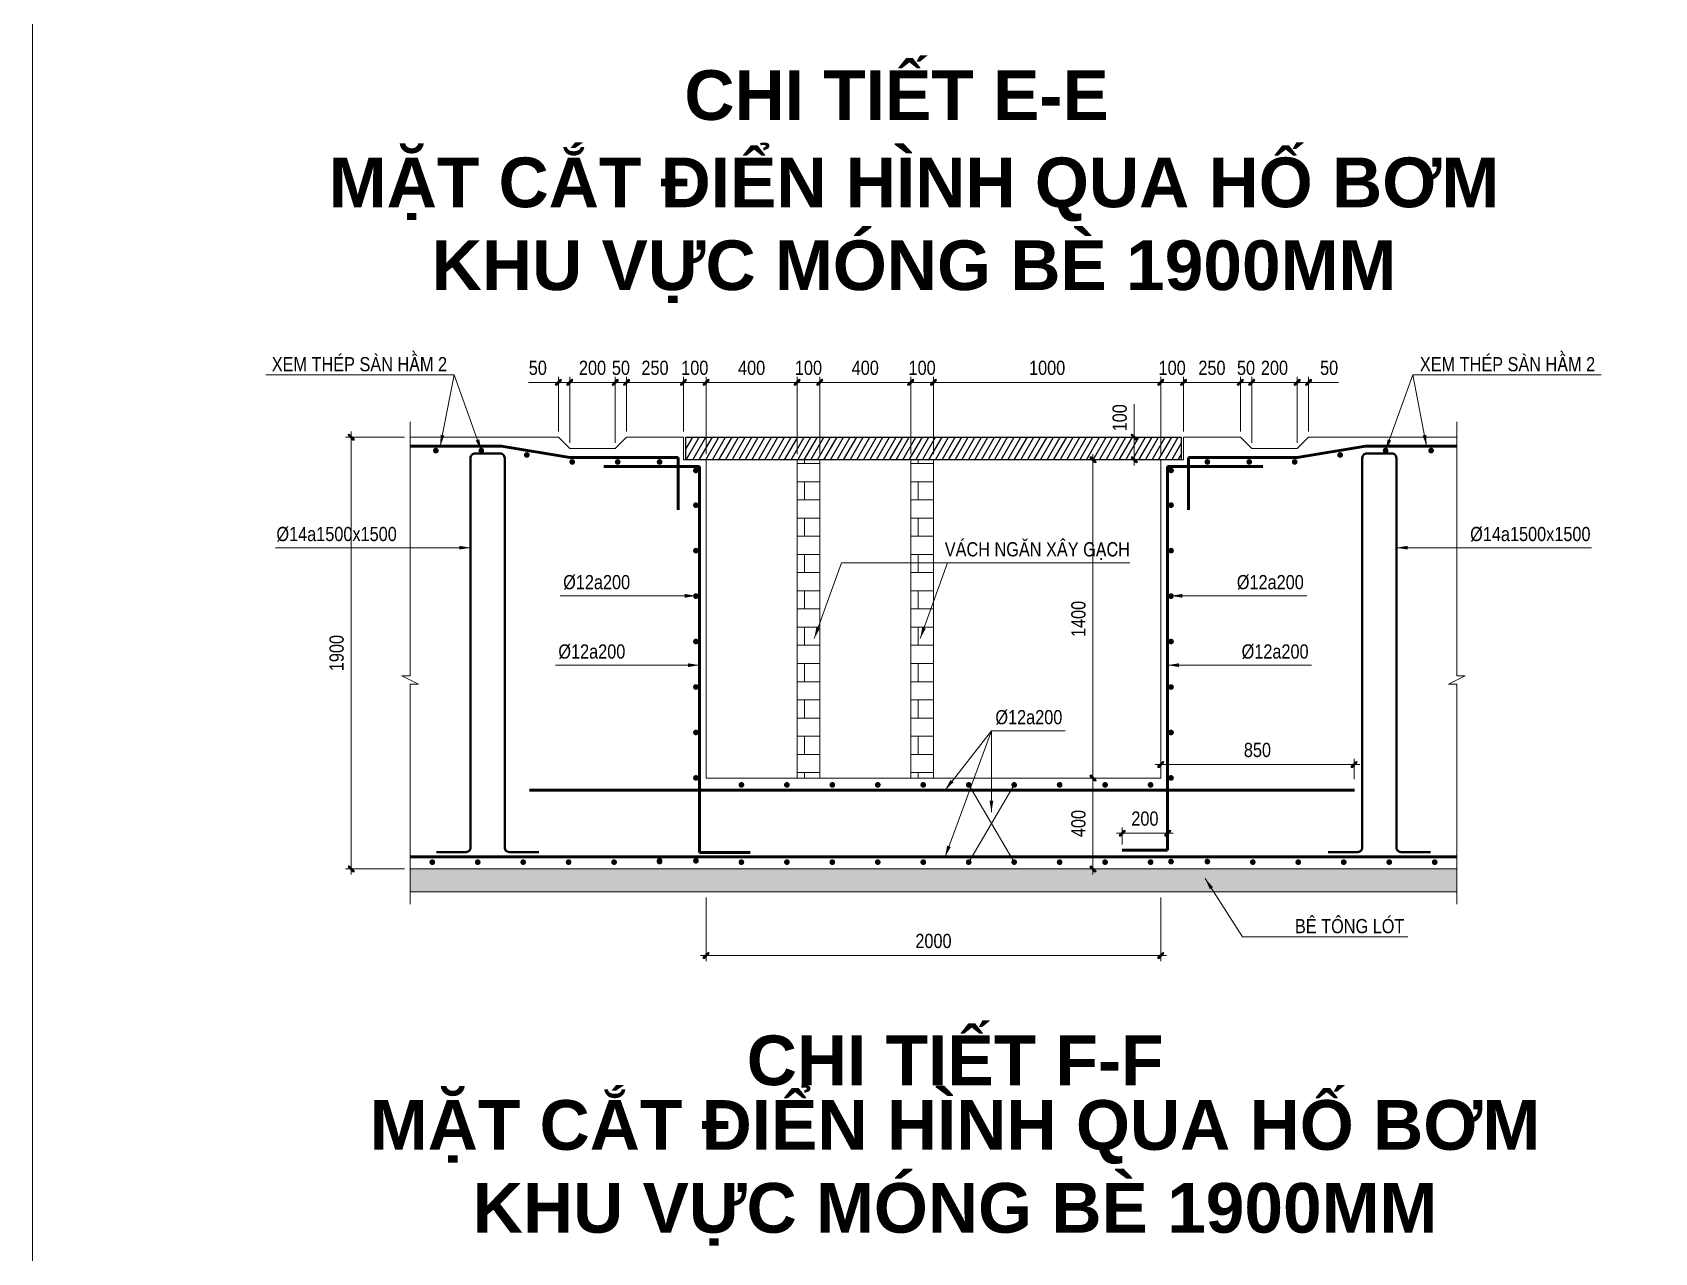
# Model space of a CAD drawing. Header units: millimetres. Extents: x 2356525 to 2927188, y -665534 to -417818.
# Drawn here: x 2618121 to 2675209, y -584889 to -541938 of the extents above; entities that cross this region are included whole.
import ezdxf
from ezdxf.enums import TextEntityAlignment as Align

# ---------------------------------------------------------------- set-up
doc = ezdxf.new("R2010")
doc.units = ezdxf.units.MM
doc.header["$LTSCALE"] = 200
doc.header["$MEASUREMENT"] = 0
doc.layers.get('0').update_dxf_attribs({"lineweight": 9})
doc.layers.get('Defpoints').update_dxf_attribs({"color": 10, "lineweight": 0})
doc.layers.add('8', color=8, linetype='Continuous')
for name, color, linetype, lineweight in [('Ap0311_H', 8, 'Continuous', 15), ('CDAI', 21, 'Continuous', 40), ('CHUTO', 51, 'Continuous', 15), ('CTHEP', 50, 'Continuous', 50), ('DBAO', 90, 'Continuous', 13), ('DGIONG', 130, 'Continuous', 13), ('KTH', 154, 'Continuous', 9), ('STICK', 1, 'Continuous', 9), ('TEXT', 7, 'Continuous', 15)]:
    doc.layers.add(name, color=color, linetype=linetype, lineweight=lineweight)
doc.styles.add('ArialB', font='arialbd.ttf')
doc.styles.add('Star-HelCon', font='')
doc.styles.add('TTP-HelCon', font='')
doc.styles.get('Star-HelCon').set_extended_font_data('VNI-Helve-Condense')
doc.styles.get('TTP-HelCon').set_extended_font_data('VNI-Helve-Condense')
doc.dimstyles.new('TTP-100', dxfattribs={"dimscale": 100, "dimtxt": 2.5, "dimasz": 1, "dimexe": 1, "dimexo": 0, "dimgap": 0.09, "dimtad": 0, "dimdec": 4, "dimrnd": 1, "dimdsep": 46, "dimtxsty": 'TTP-HelCon', "dimblk": 'Stick', "dimcen": 0.09, "dimdle": 1.5, "dimclrd": 256, "dimclre": 256, "dimclrt": 7, "dimadec": 0, "dimazin": 0, "dimtfac": 1, "dimtdec": 4, "dimtix": 1, "dimtmove": 0, "dimatfit": 3, "dimfxl": 1, "dimtvp": 1, "dimtolj": 1, "dimtzin": 0, "dimlwd": -1, "dimlwe": -1, "dimarcsym": 1})
doc.dimstyles.new('TTP-25', dxfattribs={"dimscale": 25, "dimtxt": 2.5, "dimasz": 1, "dimexe": 1, "dimexo": 1, "dimgap": 0.09, "dimtad": 0, "dimdec": 4, "dimrnd": 1, "dimzin": 9, "dimdsep": 46, "dimtxsty": 'TTP-HelCon', "dimblk": 'Stick', "dimcen": 0.09, "dimdle": 1.5, "dimclrd": 256, "dimclre": 256, "dimclrt": 7, "dimadec": 0, "dimazin": 0, "dimtfac": 1, "dimtdec": 4, "dimtmove": 0, "dimatfit": 3, "dimldrblk": 'ARCHTICK', "dimfxl": 1, "dimtvp": 1, "dimtolj": 1, "dimtzin": 0, "dimarcsym": 0})

# ---------------------------------------------------------------- blocks, each defined once
blk = doc.blocks.new('Stick')
at = {"layer": 'STICK'}
h = blk.add_hatch(color=256, dxfattribs=at)
edge = h.paths.add_edge_path()
edge.add_line((0.3, 0.5), (-0.5, -0.3))
edge.add_arc((-0.4, -0.4), 0.141, 135, 315)
edge.add_line((-0.3, -0.5), (0.5, 0.3))
edge.add_arc((0.4, 0.4), 0.141, 315, 495)
blk.add_line((1, 0), (-1, 0), dxfattribs=at)
blk.add_lwpolyline([(0.3, 0.5), (-0.5, -0.3, 1), (-0.3, -0.5), (0.5, 0.3, 1), (0.3, 0.5, 1)], format="xyb", dxfattribs=at)
blk = doc.blocks.new('*D435')
at = {"layer": 'Defpoints', "color": 0, "ltscale": 500, "transparency": 16777216}
for p in [(-50, 1793.9), (-450, 1453.2), (-50, 1453.2)]:
    blk.add_point(p, dxfattribs=at)
at = {"layer": 'KTH', "lineweight": -2, "ltscale": 500, "transparency": 16777216}
for p, q in [((-450, 1478.2), (-450, 1818.9)), ((-425, 1793.9), (-75, 1793.9)), ((-50, 1478.2), (-50, 1818.9))]:
    blk.add_line(p, q, dxfattribs=at)
at = {"layer": 'KTH', "lineweight": -2, "ltscale": 500, "transparency": 16777216, "xscale": 25, "yscale": 25, "zscale": 25, "rotation": 180}
blk.add_blockref('Stick', (-450, 1793.9), dxfattribs=at)
at = {"layer": 'KTH', "lineweight": -2, "ltscale": 500, "transparency": 16777216, "xscale": 25, "yscale": 25, "zscale": 25}
blk.add_blockref('Stick', (-50, 1793.9), dxfattribs=at)
at = {"layer": 'KTH', "color": 7, "ltscale": 500, "transparency": 16777216, "insert": (-250, 1857.7), "char_height": 62.5, "attachment_point": 5, "style": 'TTP-HelCon'}
blk.add_mtext('\\A1;400', dxfattribs=at)
blk = doc.blocks.new('_ArchTick')
at = {"color": 0, "linetype": 'ByBlock', "const_width": 0.15}
blk.add_lwpolyline([(-0.5, -0.5), (0.5, 0.5)], dxfattribs=at)
blk = doc.blocks.new('*D436')
at = {"layer": 'Defpoints', "color": 0, "ltscale": 500, "transparency": 16777216}
for p in [(50, 1793.9), (-50, 1453.2), (50, 1453.2)]:
    blk.add_point(p, dxfattribs=at)
at = {"layer": 'KTH', "lineweight": -2, "ltscale": 500, "transparency": 16777216}
for p, q in [((-50, 1478.2), (-50, 1818.9)), ((-25, 1793.9), (25, 1793.9)), ((50, 1478.2), (50, 1818.9))]:
    blk.add_line(p, q, dxfattribs=at)
at = {"layer": 'KTH', "lineweight": -2, "ltscale": 500, "transparency": 16777216, "xscale": 25, "yscale": 25, "zscale": 25, "rotation": 180}
blk.add_blockref('Stick', (-50, 1793.9), dxfattribs=at)
at = {"layer": 'KTH', "lineweight": -2, "ltscale": 500, "transparency": 16777216, "xscale": 25, "yscale": 25, "zscale": 25}
blk.add_blockref('Stick', (50, 1793.9), dxfattribs=at)
at = {"layer": 'KTH', "color": 7, "ltscale": 500, "transparency": 16777216, "insert": (0, 1857.7), "char_height": 62.5, "attachment_point": 5, "style": 'TTP-HelCon'}
blk.add_mtext('\\A1;100', dxfattribs=at)
blk = doc.blocks.new('*D437')
at = {"layer": 'Defpoints', "color": 0, "ltscale": 500, "transparency": 16777216}
for p in [(450, 1793.9), (50, 1453.2), (450, 1453.2)]:
    blk.add_point(p, dxfattribs=at)
at = {"layer": 'KTH', "lineweight": -2, "ltscale": 500, "transparency": 16777216}
for p, q in [((50, 1478.2), (50, 1818.9)), ((75, 1793.9), (425, 1793.9)), ((450, 1478.2), (450, 1818.9))]:
    blk.add_line(p, q, dxfattribs=at)
at = {"layer": 'KTH', "lineweight": -2, "ltscale": 500, "transparency": 16777216, "xscale": 25, "yscale": 25, "zscale": 25, "rotation": 180}
blk.add_blockref('Stick', (50, 1793.9), dxfattribs=at)
at = {"layer": 'KTH', "lineweight": -2, "ltscale": 500, "transparency": 16777216, "xscale": 25, "yscale": 25, "zscale": 25}
blk.add_blockref('Stick', (450, 1793.9), dxfattribs=at)
at = {"layer": 'KTH', "color": 7, "ltscale": 500, "transparency": 16777216, "insert": (250, 1857.7), "char_height": 62.5, "attachment_point": 5, "style": 'TTP-HelCon'}
blk.add_mtext('\\A1;400', dxfattribs=at)
blk = doc.blocks.new('*D438')
at = {"layer": 'Defpoints', "color": 0, "ltscale": 500, "transparency": 16777216}
for p in [(550, 1793.9), (450, 1453.2), (550, 1453.2)]:
    blk.add_point(p, dxfattribs=at)
at = {"layer": 'KTH', "lineweight": -2, "ltscale": 500, "transparency": 16777216}
for p, q in [((450, 1478.2), (450, 1818.9)), ((475, 1793.9), (525, 1793.9)), ((550, 1478.2), (550, 1818.9))]:
    blk.add_line(p, q, dxfattribs=at)
at = {"layer": 'KTH', "lineweight": -2, "ltscale": 500, "transparency": 16777216, "xscale": 25, "yscale": 25, "zscale": 25, "rotation": 180}
blk.add_blockref('Stick', (450, 1793.9), dxfattribs=at)
at = {"layer": 'KTH', "lineweight": -2, "ltscale": 500, "transparency": 16777216, "xscale": 25, "yscale": 25, "zscale": 25}
blk.add_blockref('Stick', (550, 1793.9), dxfattribs=at)
at = {"layer": 'KTH', "color": 7, "ltscale": 500, "transparency": 16777216, "insert": (500, 1857.7), "char_height": 62.5, "attachment_point": 5, "style": 'TTP-HelCon'}
blk.add_mtext('\\A1;100', dxfattribs=at)
blk = doc.blocks.new('*D439')
at = {"layer": 'Defpoints', "color": 0, "ltscale": 500, "transparency": 16777216}
for p in [(1550, 1793.9), (550, 1453.2), (1550, 1453.2)]:
    blk.add_point(p, dxfattribs=at)
at = {"layer": 'KTH', "lineweight": -2, "ltscale": 500, "transparency": 16777216}
for p, q in [((550, 1478.2), (550, 1818.9)), ((575, 1793.9), (1525, 1793.9)), ((1550, 1478.2), (1550, 1818.9))]:
    blk.add_line(p, q, dxfattribs=at)
at = {"layer": 'KTH', "lineweight": -2, "ltscale": 500, "transparency": 16777216, "xscale": 25, "yscale": 25, "zscale": 25, "rotation": 180}
blk.add_blockref('Stick', (550, 1793.9), dxfattribs=at)
at = {"layer": 'KTH', "lineweight": -2, "ltscale": 500, "transparency": 16777216, "xscale": 25, "yscale": 25, "zscale": 25}
blk.add_blockref('Stick', (1550, 1793.9), dxfattribs=at)
at = {"layer": 'KTH', "color": 7, "ltscale": 500, "transparency": 16777216, "insert": (1050, 1857.7), "char_height": 62.5, "attachment_point": 5, "style": 'TTP-HelCon'}
blk.add_mtext('\\A1;1000', dxfattribs=at)
blk = doc.blocks.new('*D440')
at = {"layer": 'Defpoints', "color": 0, "ltscale": 500, "transparency": 16777216}
for p in [(1550, 1453.2), (1251.6, 52.8), (1550, 52.8)]:
    blk.add_point(p, dxfattribs=at)
at = {"layer": 'KTH', "lineweight": -2, "ltscale": 500, "transparency": 16777216}
for p, q in [((1525, 1453.2), (1226.6, 1453.2)), ((1251.6, 1428.2), (1251.6, 77.8)), ((1525, 52.8), (1226.6, 52.8))]:
    blk.add_line(p, q, dxfattribs=at)
at = {"layer": 'KTH', "lineweight": -2, "ltscale": 500, "transparency": 16777216, "xscale": 25, "yscale": 25, "zscale": 25}
for p, rotation in [((1251.6, 1453.2), 90), ((1251.6, 52.8), 270)]:
    blk.add_blockref('Stick', p, dxfattribs=dict(at, rotation=rotation))
at = {"layer": 'KTH', "color": 7, "ltscale": 500, "transparency": 16777216, "insert": (1187.8, 753), "char_height": 62.5, "attachment_point": 5, "rotation": 90, "style": 'TTP-HelCon'}
blk.add_mtext('\\A1;1400', dxfattribs=at)
blk = doc.blocks.new('*D441')
at = {"layer": 'Defpoints', "color": 0, "ltscale": 500, "transparency": 16777216}
for p in [(1433.3, 1552.8), (1550, 1552.8), (1550, 1453.2)]:
    blk.add_point(p, dxfattribs=at)
at = {"layer": 'KTH', "lineweight": -2, "ltscale": 500, "transparency": 16777216}
for p, q in [((1433.3, 1552.8), (1433.3, 1698.5)), ((1525, 1552.8), (1408.3, 1552.8)), ((1433.3, 1478.2), (1433.3, 1527.8)), ((1525, 1453.2), (1408.3, 1453.2))]:
    blk.add_line(p, q, dxfattribs=at)
at = {"layer": 'KTH', "lineweight": -2, "ltscale": 500, "transparency": 16777216, "xscale": 25, "yscale": 25, "zscale": 25}
for p, rotation in [((1433.3, 1552.8), 90), ((1433.3, 1453.2), 270)]:
    blk.add_blockref('Stick', p, dxfattribs=dict(at, rotation=rotation))
at = {"layer": 'KTH', "color": 7, "ltscale": 500, "transparency": 16777216, "insert": (1369.4, 1638.2), "char_height": 62.5, "attachment_point": 5, "rotation": 90, "style": 'TTP-HelCon'}
blk.add_mtext('\\A1;100', dxfattribs=at)
blk = doc.blocks.new('*D442')
at = {"layer": 'Defpoints', "color": 0, "ltscale": 500, "transparency": 16777216}
for p in [(-450, -447.2), (1550, -447.2), (1550, -728.1)]:
    blk.add_point(p, dxfattribs=at)
at = {"layer": 'KTH', "lineweight": -2, "ltscale": 500, "transparency": 16777216}
for p, q in [((-450, -472.2), (-450, -753.1)), ((1550, -472.2), (1550, -753.1)), ((-425, -728.1), (1525, -728.1))]:
    blk.add_line(p, q, dxfattribs=at)
at = {"layer": 'KTH', "lineweight": -2, "ltscale": 500, "transparency": 16777216, "xscale": 25, "yscale": 25, "zscale": 25, "rotation": 180}
blk.add_blockref('Stick', (-450, -728.1), dxfattribs=at)
at = {"layer": 'KTH', "lineweight": -2, "ltscale": 500, "transparency": 16777216, "xscale": 25, "yscale": 25, "zscale": 25}
blk.add_blockref('Stick', (1550, -728.1), dxfattribs=at)
at = {"layer": 'KTH', "color": 7, "ltscale": 500, "transparency": 16777216, "insert": (550, -664.3), "char_height": 62.5, "attachment_point": 5, "style": 'TTP-HelCon'}
blk.add_mtext('\\A1;2000', dxfattribs=at)
blk = doc.blocks.new('*D443')
at = {"layer": 'Defpoints', "color": 0, "ltscale": 500, "transparency": 16777216}
for p in [(-2011.6, 1552.8), (-1751.9, 1552.8), (-1751.9, -347.2)]:
    blk.add_point(p, dxfattribs=at)
at = {"layer": 'KTH', "lineweight": -2, "ltscale": 500, "transparency": 16777216}
for p, q in [((-1776.9, 1552.8), (-2036.6, 1552.8)), ((-2011.6, -322.2), (-2011.6, 1527.8)), ((-1776.9, -347.2), (-2036.6, -347.2))]:
    blk.add_line(p, q, dxfattribs=at)
at = {"layer": 'KTH', "lineweight": -2, "ltscale": 500, "transparency": 16777216, "xscale": 25, "yscale": 25, "zscale": 25}
for p, rotation in [((-2011.6, 1552.8), 90), ((-2011.6, -347.2), 270)]:
    blk.add_blockref('Stick', p, dxfattribs=dict(at, rotation=rotation))
at = {"layer": 'KTH', "color": 7, "ltscale": 500, "transparency": 16777216, "insert": (-2075.4, 602.8), "char_height": 62.5, "attachment_point": 5, "rotation": 90, "style": 'TTP-HelCon'}
blk.add_mtext('\\A1;1900', dxfattribs=at)
blk = doc.blocks.new('*D444')
at = {"layer": 'Defpoints', "color": 0, "ltscale": 500, "transparency": 16777216}
for p in [(1650, 1793.9), (1650, 1552.8), (1550, 1453.2)]:
    blk.add_point(p, dxfattribs=at)
at = {"layer": 'KTH', "lineweight": -2, "ltscale": 500, "transparency": 16777216}
for p, q in [((1550, 1478.2), (1550, 1818.9)), ((1575, 1793.9), (1625, 1793.9)), ((1650, 1577.8), (1650, 1818.9))]:
    blk.add_line(p, q, dxfattribs=at)
at = {"layer": 'KTH', "lineweight": -2, "ltscale": 500, "transparency": 16777216, "xscale": 25, "yscale": 25, "zscale": 25, "rotation": 180}
blk.add_blockref('Stick', (1550, 1793.9), dxfattribs=at)
at = {"layer": 'KTH', "lineweight": -2, "ltscale": 500, "transparency": 16777216, "xscale": 25, "yscale": 25, "zscale": 25}
blk.add_blockref('Stick', (1650, 1793.9), dxfattribs=at)
at = {"layer": 'KTH', "color": 7, "ltscale": 500, "transparency": 16777216, "insert": (1600, 1857.7), "char_height": 62.5, "attachment_point": 5, "style": 'TTP-HelCon'}
blk.add_mtext('\\A1;100', dxfattribs=at)
blk = doc.blocks.new('*D445')
at = {"layer": 'Defpoints', "color": 0, "ltscale": 500, "transparency": 16777216}
for p in [(1900, 1793.9), (1650, 1552.8), (1900, 1552.8)]:
    blk.add_point(p, dxfattribs=at)
at = {"layer": 'KTH', "lineweight": -2, "ltscale": 500, "transparency": 16777216}
for p, q in [((1650, 1577.8), (1650, 1818.9)), ((1675, 1793.9), (1875, 1793.9)), ((1900, 1577.8), (1900, 1818.9))]:
    blk.add_line(p, q, dxfattribs=at)
at = {"layer": 'KTH', "lineweight": -2, "ltscale": 500, "transparency": 16777216, "xscale": 25, "yscale": 25, "zscale": 25, "rotation": 180}
blk.add_blockref('Stick', (1650, 1793.9), dxfattribs=at)
at = {"layer": 'KTH', "lineweight": -2, "ltscale": 500, "transparency": 16777216, "xscale": 25, "yscale": 25, "zscale": 25}
blk.add_blockref('Stick', (1900, 1793.9), dxfattribs=at)
at = {"layer": 'KTH', "color": 7, "ltscale": 500, "transparency": 16777216, "insert": (1775, 1857.7), "char_height": 62.5, "attachment_point": 5, "style": 'TTP-HelCon'}
blk.add_mtext('\\A1;250', dxfattribs=at)
blk = doc.blocks.new('*D446')
at = {"layer": 'Defpoints', "color": 0, "ltscale": 500, "transparency": 16777216}
for p in [(1950, 1793.9), (1900, 1552.8), (1950, 1502.8)]:
    blk.add_point(p, dxfattribs=at)
at = {"layer": 'KTH', "lineweight": -2, "ltscale": 500, "transparency": 16777216}
for p, q in [((1875, 1793.9), (1850, 1793.9)), ((1900, 1577.8), (1900, 1818.9)), ((1900, 1793.9), (1950, 1793.9)), ((1950, 1527.8), (1950, 1818.9)), ((1975, 1793.9), (2000, 1793.9))]:
    blk.add_line(p, q, dxfattribs=at)
at = {"layer": 'KTH', "lineweight": -2, "ltscale": 500, "transparency": 16777216, "xscale": 25, "yscale": 25, "zscale": 25}
blk.add_blockref('Stick', (1900, 1793.9), dxfattribs=at)
at = {"layer": 'KTH', "lineweight": -2, "ltscale": 500, "transparency": 16777216, "xscale": 25, "yscale": 25, "zscale": 25, "rotation": 180}
blk.add_blockref('Stick', (1950, 1793.9), dxfattribs=at)
at = {"layer": 'KTH', "color": 7, "ltscale": 500, "transparency": 16777216, "insert": (1925, 1857.7), "char_height": 62.5, "attachment_point": 5, "style": 'TTP-HelCon'}
blk.add_mtext('\\A1;50', dxfattribs=at)
blk = doc.blocks.new('*D447')
at = {"layer": 'Defpoints', "color": 0, "ltscale": 500, "transparency": 16777216}
for p in [(2150, 1793.9), (1950, 1502.8), (2150, 1502.8)]:
    blk.add_point(p, dxfattribs=at)
at = {"layer": 'KTH', "lineweight": -2, "ltscale": 500, "transparency": 16777216}
for p, q in [((1950, 1527.8), (1950, 1818.9)), ((1975, 1793.9), (2125, 1793.9)), ((2150, 1527.8), (2150, 1818.9))]:
    blk.add_line(p, q, dxfattribs=at)
at = {"layer": 'KTH', "lineweight": -2, "ltscale": 500, "transparency": 16777216, "xscale": 25, "yscale": 25, "zscale": 25, "rotation": 180}
blk.add_blockref('Stick', (1950, 1793.9), dxfattribs=at)
at = {"layer": 'KTH', "lineweight": -2, "ltscale": 500, "transparency": 16777216, "xscale": 25, "yscale": 25, "zscale": 25}
blk.add_blockref('Stick', (2150, 1793.9), dxfattribs=at)
at = {"layer": 'KTH', "color": 7, "ltscale": 500, "transparency": 16777216, "insert": (2050, 1857.7), "char_height": 62.5, "attachment_point": 5, "style": 'TTP-HelCon'}
blk.add_mtext('\\A1;200', dxfattribs=at)
blk = doc.blocks.new('*D448')
at = {"layer": 'Defpoints', "color": 0, "ltscale": 500, "transparency": 16777216}
for p in [(2200, 1793.9), (2150, 1502.8), (2200, 1552.8)]:
    blk.add_point(p, dxfattribs=at)
at = {"layer": 'KTH', "lineweight": -2, "ltscale": 500, "transparency": 16777216}
for p, q in [((2125, 1793.9), (2100, 1793.9)), ((2150, 1527.8), (2150, 1818.9)), ((2150, 1793.9), (2200, 1793.9)), ((2200, 1577.8), (2200, 1818.9)), ((2225, 1793.9), (2331.2, 1793.9))]:
    blk.add_line(p, q, dxfattribs=at)
at = {"layer": 'KTH', "lineweight": -2, "ltscale": 500, "transparency": 16777216, "xscale": 25, "yscale": 25, "zscale": 25}
blk.add_blockref('Stick', (2150, 1793.9), dxfattribs=at)
at = {"layer": 'KTH', "lineweight": -2, "ltscale": 500, "transparency": 16777216, "xscale": 25, "yscale": 25, "zscale": 25, "rotation": 180}
blk.add_blockref('Stick', (2200, 1793.9), dxfattribs=at)
at = {"layer": 'KTH', "color": 7, "ltscale": 500, "transparency": 16777216, "insert": (2290.6, 1857.7), "char_height": 62.5, "attachment_point": 5, "style": 'TTP-HelCon'}
blk.add_mtext('\\A1;50', dxfattribs=at)
blk = doc.blocks.new('*D449')
at = {"layer": 'Defpoints', "color": 0, "ltscale": 500, "transparency": 16777216}
for p in [(-550, 1793.9), (-550, 1552.8), (-450, 1453.2)]:
    blk.add_point(p, dxfattribs=at)
at = {"layer": 'KTH', "lineweight": -2, "ltscale": 500, "transparency": 16777216}
for p, q in [((-550, 1577.8), (-550, 1818.9)), ((-475, 1793.9), (-525, 1793.9)), ((-450, 1478.2), (-450, 1818.9))]:
    blk.add_line(p, q, dxfattribs=at)
at = {"layer": 'KTH', "lineweight": -2, "ltscale": 500, "transparency": 16777216, "xscale": 25, "yscale": 25, "zscale": 25, "rotation": 180}
blk.add_blockref('Stick', (-550, 1793.9), dxfattribs=at)
at = {"layer": 'KTH', "lineweight": -2, "ltscale": 500, "transparency": 16777216, "xscale": 25, "yscale": 25, "zscale": 25}
blk.add_blockref('Stick', (-450, 1793.9), dxfattribs=at)
at = {"layer": 'KTH', "color": 7, "ltscale": 500, "transparency": 16777216, "insert": (-500, 1857.7), "char_height": 62.5, "attachment_point": 5, "style": 'TTP-HelCon'}
blk.add_mtext('\\A1;100', dxfattribs=at)
blk = doc.blocks.new('*D450')
at = {"layer": 'Defpoints', "color": 0, "ltscale": 500, "transparency": 16777216}
for p in [(-800, 1793.9), (-800, 1552.8), (-550, 1552.8)]:
    blk.add_point(p, dxfattribs=at)
at = {"layer": 'KTH', "lineweight": -2, "ltscale": 500, "transparency": 16777216}
for p, q in [((-800, 1577.8), (-800, 1818.9)), ((-575, 1793.9), (-775, 1793.9)), ((-550, 1577.8), (-550, 1818.9))]:
    blk.add_line(p, q, dxfattribs=at)
at = {"layer": 'KTH', "lineweight": -2, "ltscale": 500, "transparency": 16777216, "xscale": 25, "yscale": 25, "zscale": 25, "rotation": 180}
blk.add_blockref('Stick', (-800, 1793.9), dxfattribs=at)
at = {"layer": 'KTH', "lineweight": -2, "ltscale": 500, "transparency": 16777216, "xscale": 25, "yscale": 25, "zscale": 25}
blk.add_blockref('Stick', (-550, 1793.9), dxfattribs=at)
at = {"layer": 'KTH', "color": 7, "ltscale": 500, "transparency": 16777216, "insert": (-675, 1857.7), "char_height": 62.5, "attachment_point": 5, "style": 'TTP-HelCon'}
blk.add_mtext('\\A1;250', dxfattribs=at)
blk = doc.blocks.new('*D451')
at = {"layer": 'Defpoints', "color": 0, "ltscale": 500, "transparency": 16777216}
for p in [(-850, 1793.9), (-850, 1502.8), (-800, 1552.8)]:
    blk.add_point(p, dxfattribs=at)
at = {"layer": 'KTH', "lineweight": -2, "ltscale": 500, "transparency": 16777216}
for p, q in [((-875, 1793.9), (-900, 1793.9)), ((-850, 1527.8), (-850, 1818.9)), ((-800, 1793.9), (-850, 1793.9)), ((-800, 1577.8), (-800, 1818.9)), ((-775, 1793.9), (-750, 1793.9))]:
    blk.add_line(p, q, dxfattribs=at)
at = {"layer": 'KTH', "lineweight": -2, "ltscale": 500, "transparency": 16777216, "xscale": 25, "yscale": 25, "zscale": 25}
blk.add_blockref('Stick', (-850, 1793.9), dxfattribs=at)
at = {"layer": 'KTH', "lineweight": -2, "ltscale": 500, "transparency": 16777216, "xscale": 25, "yscale": 25, "zscale": 25, "rotation": 180}
blk.add_blockref('Stick', (-800, 1793.9), dxfattribs=at)
at = {"layer": 'KTH', "color": 7, "ltscale": 500, "transparency": 16777216, "insert": (-825, 1857.7), "char_height": 62.5, "attachment_point": 5, "style": 'TTP-HelCon'}
blk.add_mtext('\\A1;50', dxfattribs=at)
blk = doc.blocks.new('*D452')
at = {"layer": 'Defpoints', "color": 0, "ltscale": 500, "transparency": 16777216}
for p in [(-1050, 1793.9), (-1050, 1502.8), (-850, 1502.8)]:
    blk.add_point(p, dxfattribs=at)
at = {"layer": 'KTH', "lineweight": -2, "ltscale": 500, "transparency": 16777216}
for p, q in [((-1050, 1527.8), (-1050, 1818.9)), ((-875, 1793.9), (-1025, 1793.9)), ((-850, 1527.8), (-850, 1818.9))]:
    blk.add_line(p, q, dxfattribs=at)
at = {"layer": 'KTH', "lineweight": -2, "ltscale": 500, "transparency": 16777216, "xscale": 25, "yscale": 25, "zscale": 25, "rotation": 180}
blk.add_blockref('Stick', (-1050, 1793.9), dxfattribs=at)
at = {"layer": 'KTH', "lineweight": -2, "ltscale": 500, "transparency": 16777216, "xscale": 25, "yscale": 25, "zscale": 25}
blk.add_blockref('Stick', (-850, 1793.9), dxfattribs=at)
at = {"layer": 'KTH', "color": 7, "ltscale": 500, "transparency": 16777216, "insert": (-950, 1857.7), "char_height": 62.5, "attachment_point": 5, "style": 'TTP-HelCon'}
blk.add_mtext('\\A1;200', dxfattribs=at)
blk = doc.blocks.new('*D453')
at = {"layer": 'Defpoints', "color": 0, "ltscale": 500, "transparency": 16777216}
for p in [(-1100, 1793.9), (-1100, 1552.8), (-1050, 1502.8)]:
    blk.add_point(p, dxfattribs=at)
at = {"layer": 'KTH', "lineweight": -2, "ltscale": 500, "transparency": 16777216}
for p, q in [((-1125, 1793.9), (-1231.2, 1793.9)), ((-1100, 1577.8), (-1100, 1818.9)), ((-1050, 1793.9), (-1100, 1793.9)), ((-1050, 1527.8), (-1050, 1818.9)), ((-1025, 1793.9), (-1000, 1793.9))]:
    blk.add_line(p, q, dxfattribs=at)
at = {"layer": 'KTH', "lineweight": -2, "ltscale": 500, "transparency": 16777216, "xscale": 25, "yscale": 25, "zscale": 25}
blk.add_blockref('Stick', (-1100, 1793.9), dxfattribs=at)
at = {"layer": 'KTH', "lineweight": -2, "ltscale": 500, "transparency": 16777216, "xscale": 25, "yscale": 25, "zscale": 25, "rotation": 180}
blk.add_blockref('Stick', (-1050, 1793.9), dxfattribs=at)
at = {"layer": 'KTH', "color": 7, "ltscale": 500, "transparency": 16777216, "insert": (-1190.6, 1857.7), "char_height": 62.5, "attachment_point": 5, "style": 'TTP-HelCon'}
blk.add_mtext('\\A1;50', dxfattribs=at)
blk = doc.blocks.new('*D454')
at = {"layer": 'Defpoints', "color": 0, "ltscale": 500, "transparency": 16777216}
for p in [(1550, 52.8), (1251.6, -347.2), (1550, -347.2)]:
    blk.add_point(p, dxfattribs=at)
at = {"layer": 'KTH', "lineweight": -2, "ltscale": 500, "transparency": 16777216}
for p, q in [((1525, 52.8), (1226.6, 52.8)), ((1251.6, 27.8), (1251.6, -322.2)), ((1525, -347.2), (1226.6, -347.2))]:
    blk.add_line(p, q, dxfattribs=at)
at = {"layer": 'KTH', "lineweight": -2, "ltscale": 500, "transparency": 16777216, "xscale": 25, "yscale": 25, "zscale": 25}
for p, rotation in [((1251.6, 52.8), 90), ((1251.6, -347.2), 270)]:
    blk.add_blockref('Stick', p, dxfattribs=dict(at, rotation=rotation))
at = {"layer": 'KTH', "color": 7, "ltscale": 500, "transparency": 16777216, "insert": (1187.8, -147.2), "char_height": 62.5, "attachment_point": 5, "rotation": 90, "style": 'TTP-HelCon'}
blk.add_mtext('\\A1;400', dxfattribs=at)
blk = doc.blocks.new('*D455')
at = {"layer": 'Defpoints', "color": 0, "ltscale": 500, "transparency": 16777216}
for p in [(2400.5, 112.3), (1550, 52.8), (2400.5, 22.8)]:
    blk.add_point(p, dxfattribs=at)
at = {"layer": 'KTH', "lineweight": -2, "ltscale": 500, "transparency": 16777216}
for p, q in [((1550, 77.8), (1550, 137.3)), ((1575, 112.3), (2375.5, 112.3)), ((2400.5, 47.8), (2400.5, 137.3))]:
    blk.add_line(p, q, dxfattribs=at)
at = {"layer": 'KTH', "lineweight": -2, "ltscale": 500, "transparency": 16777216, "xscale": 25, "yscale": 25, "zscale": 25, "rotation": 180}
blk.add_blockref('Stick', (1550, 112.3), dxfattribs=at)
at = {"layer": 'KTH', "lineweight": -2, "ltscale": 500, "transparency": 16777216, "xscale": 25, "yscale": 25, "zscale": 25}
blk.add_blockref('Stick', (2400.5, 112.3), dxfattribs=at)
at = {"layer": 'KTH', "color": 7, "ltscale": 500, "transparency": 16777216, "insert": (1975.2, 176.2), "char_height": 62.5, "attachment_point": 5, "style": 'TTP-HelCon'}
blk.add_mtext('\\A1;850', dxfattribs=at)
blk = doc.blocks.new('*D456')
at = {"layer": 'Defpoints', "color": 0, "ltscale": 500, "transparency": 16777216}
for p in [(1580, -189.7), (1380.4, -263.9), (1580, -263.9)]:
    blk.add_point(p, dxfattribs=at)
at = {"layer": 'KTH', "lineweight": -2, "ltscale": 500, "transparency": 16777216}
for p, q in [((1380.4, -238.9), (1380.4, -164.7)), ((1405.4, -189.7), (1555, -189.7)), ((1580, -238.9), (1580, -164.7))]:
    blk.add_line(p, q, dxfattribs=at)
at = {"layer": 'KTH', "lineweight": -2, "ltscale": 500, "transparency": 16777216, "xscale": 25, "yscale": 25, "zscale": 25, "rotation": 180}
blk.add_blockref('Stick', (1380.4, -189.7), dxfattribs=at)
at = {"layer": 'KTH', "lineweight": -2, "ltscale": 500, "transparency": 16777216, "xscale": 25, "yscale": 25, "zscale": 25}
blk.add_blockref('Stick', (1580, -189.7), dxfattribs=at)
at = {"layer": 'KTH', "color": 7, "ltscale": 500, "transparency": 16777216, "insert": (1480.2, -125.9), "char_height": 62.5, "attachment_point": 5, "style": 'TTP-HelCon'}
blk.add_mtext('\\A1;200', dxfattribs=at)
blk = doc.blocks.new('szdfxdgfhc')
at = {"layer": '8'}
h = blk.add_hatch(dxfattribs=at)
h.set_pattern_fill('ANSI31', color=256, scale=200, angle=15)
h.set_pattern_definition([(60, (-2647341.868, 461775.517), (-21.6506351, 12.5), [])])
h.paths.add_polyline_path([(-540, 1552.83589), (1640, 1552.83589), (1640, 1453.20675), (-540, 1453.20675)])
h = blk.add_hatch(dxfattribs=at)
h.set_pattern_fill('AR-CONC', color=256, scale=10)
h.set_pattern_definition([(50, (-2605664.596, 474317.05), (71.7260183, -6.2752135), [7.5, -82.5]), (355, (-2605664.596, 474317.05), (-13.8751334, 75.2192134), [6, -66]), (100.4514445, (-2605658.62, 474316.53), (57.8508847, 68.9439991), [6.3740192, -70.1142112]), (46.1842, (-2605664.6, 474337.05), (106.724133, -16.551928), [11.25, -123.75]), (96.6356355, (-2605655.7, 474335.67), (93.4661946, 97.41186), [9.561034, -105.171376]), (351.184164, (-2605664.6, 474337.05), (93.4661945, 97.41186), [9, -99]), (21, (-2605654.596, 474332.05), (59.6907052, -40.2618891), [7.5, -82.5]), (326, (-2605654.596, 474332.05), (24.3315332, 72.5150045), [6, -66]), (71.4514447, (-2605649.62, 474328.695), (84.0222377, 32.2531153), [6.374019, -70.1142112]), (37.5, (-2605664.596, 474317.05), (1.21598553, 33.28938538), [0, -65.2, 0, -67, 0, -66.25]), (7.5, (-2605664.596, 474317.05), (26.30695374, 39.4411712), [0, -38.2, 0, -63.7, 0, -25.25]), (327.5, (-2605686.896, 474317.05), (53.38224362, -2.25548717), [0, -25, 0, -78, 0, -103.5]), (317.5, (-2605696.896, 474317.05), (58.3186169, 10.0104982), [0, -32.5, 0, -51.8, 0, -73.5])])
h.paths.add_polyline_path([(2851.90725, -347.16411), (-1751.90725, -347.16411), (-1751.90725, -447.16411), (2851.90725, -447.16411)])
at = {"layer": 'Ap0311_H'}
h = blk.add_hatch(dxfattribs=at)
h.set_pattern_fill('AR-B816', color=256, scale=10)
h.set_pattern_definition([(0, (-2538217.84, 480360.78), (0, 80), []), (90, (-2538217.84, 480360.78), (-80, 80), [80, -80])])
h.paths.add_polyline_path([(50, 1453.20675), (-50, 1453.20675), (-50, 52.83589), (50, 52.83589)])
h = blk.add_hatch(dxfattribs=at)
h.set_pattern_fill('AR-B816', color=256, scale=10)
h.set_pattern_definition([(0, (-2537717.84, 480360.78), (0, 80), []), (90, (-2537717.84, 480360.78), (-80, 80), [80, -80])])
h.paths.add_polyline_path([(550, 1453.20675), (450, 1453.20675), (450, 52.83589), (550, 52.83589)])
at = {"layer": '8'}
blk.add_lwpolyline([(-540, 1552.83589), (1640, 1552.83589), (1640, 1453.20675), (-540, 1453.20675)], close=True, dxfattribs=at)
at = {"layer": 'CDAI'}
for points in [[(-1186.54262, -272.59966), (-1316.37329, -272.59966, -0.4142135624), (-1336.37329, -252.59966), (-1336.37329, 1461.00666, 0.4142135624), (-1356.37329, 1481.00666), (-1466.37329, 1481.00666, 0.4142135624), (-1486.37329, 1461.00666), (-1486.37329, -252.59966, -0.4142135624), (-1506.37329, -272.59966), (-1636.19517, -272.59966)], [(2286.54262, -272.59966), (2416.37329, -272.59966, 0.4142135624), (2436.37329, -252.59966), (2436.37329, 1461.00666, -0.4142135624), (2456.37329, 1481.00666), (2566.37329, 1481.00666, -0.4142135624), (2586.37329, 1461.00666), (2586.37329, -252.59966, 0.4142135624), (2606.37329, -272.59966), (2736.19517, -272.59966)]]:
    blk.add_lwpolyline(points, format="xyb", dxfattribs=at)
at = {"layer": 'CTHEP'}
for p, q in [((-1349.99312, 1512.83474), (-1751.90725, 1512.8329)), ((-1050, 1462.83589), (-1349.99312, 1512.83474)), ((2150, 1462.83589), (2449.99312, 1512.83474)), ((2449.99312, 1512.83474), (2851.90725, 1512.8329)), ((-572.50604, 1462.83589), (-1050, 1462.83589)), ((-572.50604, 1462.83589), (-572.50691, 1232.82207)), ((1672.50604, 1462.83589), (1672.50691, 1232.82207)), ((1672.50604, 1462.83589), (2150, 1462.83589)), ((-899.66099, 1423.20675), (-480, 1423.20675)), ((-480, -275.33104), (-480, 1423.20675)), ((1580, -263.91659), (1580, 1423.20675)), ((1999.66099, 1423.20675), (1580, 1423.20675)), ((-1227.34787, 0), (2401.63848, 0)), ((-480, -275.33104), (-256.42322, -275.33104)), ((1580, -263.91659), (1380.42322, -263.91659)), ((-1751.90725, -294.32822), (2851.90725, -294.32822))]:
    blk.add_line(p, q, dxfattribs=at)
at = {"layer": 'CTHEP', "const_width": 12.5}
for points in [[(-1632.83387, 1493.7903, 1), (-1645.33387, 1493.7903, 1)], [(-1432.83387, 1493.7903, 1), (-1445.33387, 1493.7903, 1)], [(2532.83387, 1493.7903, -1), (2545.33387, 1493.7903, -1)], [(2732.83387, 1493.7903, -1), (2745.33387, 1493.7903, -1)], [(-1232.83387, 1474.60877, 1), (-1245.33387, 1474.60877, 1)], [(-1032.83387, 1443.7903, 1), (-1045.33387, 1443.7903, 1)], [(-832.83387, 1443.7903, 1), (-845.33387, 1443.7903, 1)], [(-648.53344, 1443.7903, 1), (-661.03344, 1443.7903, 1)], [(1748.53344, 1443.7903, -1), (1761.03344, 1443.7903, -1)], [(1932.83387, 1443.7903, -1), (1945.33387, 1443.7903, -1)], [(2132.83387, 1443.7903, -1), (2145.33387, 1443.7903, -1)], [(2332.83387, 1474.60877, -1), (2345.33387, 1474.60877, -1)], [(-501.46656, 1406.53049, -1), (-488.96656, 1406.53049, -1)], [(1601.46656, 1406.53049, 1), (1588.96656, 1406.53049, 1)], [(-501.27733, 1253.48023, 1), (-488.77733, 1253.48023, 1)], [(1601.27733, 1253.48023, -1), (1588.77733, 1253.48023, -1)], [(-501.27733, 1053.48023, 1), (-488.77733, 1053.48023, 1)], [(1601.27733, 1053.48023, -1), (1588.77733, 1053.48023, -1)], [(-501.27733, 853.48023, 1), (-488.77733, 853.48023, 1)], [(1601.27733, 853.48023, -1), (1588.77733, 853.48023, -1)], [(-501.27733, 653.48023, 1), (-488.77733, 653.48023, 1)], [(1601.27733, 653.48023, -1), (1588.77733, 653.48023, -1)], [(-501.27733, 453.48023, 1), (-488.77733, 453.48023, 1)], [(1601.27733, 453.48023, -1), (1588.77733, 453.48023, -1)], [(-501.27733, 253.48023, 1), (-488.77733, 253.48023, 1)], [(1601.27733, 253.48023, -1), (1588.77733, 253.48023, -1)], [(-501.27733, 53.48023, 1), (-488.77733, 53.48023, 1)], [(-294.93192, 16.58589, -1), (-294.93192, 29.08589, -1)], [(-94.93192, 16.58589, -1), (-94.93192, 29.08589, -1)], [(105.06808, 16.58589, -1), (105.06808, 29.08589, -1)], [(305.06808, 16.58589, -1), (305.06808, 29.08589, -1)], [(505.06808, 16.58589, -1), (505.06808, 29.08589, -1)], [(705.06808, 16.58589, -1), (705.06808, 29.08589, -1)], [(905.06808, 16.58589, -1), (905.06808, 29.08589, -1)], [(1105.06808, 16.58589, -1), (1105.06808, 29.08589, -1)], [(1305.06808, 16.58589, -1), (1305.06808, 29.08589, -1)], [(1505.06808, 16.58589, -1), (1505.06808, 29.08589, -1)], [(1601.27733, 53.48023, -1), (1588.77733, 53.48023, -1)], [(-1654.92126, -310.91411, -1), (-1654.92126, -323.41411, -1)], [(-1454.92126, -310.91411, -1), (-1454.92126, -323.41411, -1)], [(-1254.92126, -310.91411, -1), (-1254.92126, -323.41411, -1)], [(-1054.92126, -310.91411, -1), (-1054.92126, -323.41411, -1)], [(-854.92126, -310.91411, -1), (-854.92126, -323.41411, -1)], [(-648.72267, -311.14828, -1), (-661.22267, -311.14828, -1)], [(-648.72267, -314.78203, -1), (-661.22267, -314.78203, -1)], [(-501.27733, -311.14828, 1), (-488.77733, -311.14828, 1)], [(-294.93192, -310.91411, 1), (-294.93192, -323.41411, 1)], [(-94.93192, -310.91411, 1), (-94.93192, -323.41411, 1)], [(105.06808, -310.91411, 1), (105.06808, -323.41411, 1)], [(305.06808, -310.91411, 1), (305.06808, -323.41411, 1)], [(505.06808, -310.91411, 1), (505.06808, -323.41411, 1)], [(705.06808, -310.91411, 1), (705.06808, -323.41411, 1)], [(905.06808, -310.91411, 1), (905.06808, -323.41411, 1)], [(1105.06808, -310.91411, 1), (1105.06808, -323.41411, 1)], [(1305.06808, -310.91411, 1), (1305.06808, -323.41411, 1)], [(1505.06808, -310.91411, 1), (1505.06808, -323.41411, 1)], [(1601.27733, -314.78203, -1), (1588.77733, -314.78203, -1)], [(1748.72267, -314.78203, 1), (1761.22267, -314.78203, 1)], [(1954.92126, -310.91411, 1), (1954.92126, -323.41411, 1)], [(2154.92126, -310.91411, 1), (2154.92126, -323.41411, 1)], [(2354.92126, -310.91411, 1), (2354.92126, -323.41411, 1)], [(2554.92126, -310.91411, 1), (2554.92126, -323.41411, 1)], [(2754.92126, -310.91411, 1), (2754.92126, -323.41411, 1)]]:
    blk.add_lwpolyline(points, format="xyb", close=True, dxfattribs=at)
at = {"layer": 'DBAO'}
for p, q in [((-1100, 1552.83589), (-1751.90725, 1552.83589)), ((-1050, 1502.83589), (-1100, 1552.83589)), ((-800, 1552.83589), (-850, 1502.83589)), ((-550, 1552.83589), (-800, 1552.83589)), ((-450, 1552.83589), (-540, 1552.83589)), ((1550, 1552.83589), (1640, 1552.83589)), ((1650, 1552.83589), (1900, 1552.83589)), ((1900, 1552.83589), (1950, 1502.83589)), ((2150, 1502.83589), (2200, 1552.83589)), ((2200, 1552.83589), (2851.90725, 1552.83589)), ((-450, 52.83589), (-450, 1453.20675)), ((-50, 52.83589), (-50, 1453.20675)), ((50, 52.83589), (50, 1453.20675)), ((450, 52.83589), (450, 1453.20675)), ((550, 52.83589), (550, 1453.20675)), ((1550, 1453.20675), (1550, 52.83589)), ((1550, 52.83589), (-450, 52.83589)), ((2851.90725, -347.16411), (-1751.90725, -347.16411))]:
    blk.add_line(p, q, dxfattribs=at)
for points in [[(-850, 1502.83589), (-1050, 1502.83589)], [(-550, 1552.83589), (-550, 1453.20675), (-450, 1453.20675)], [(1550, 1453.20675), (1650, 1453.20675), (1650, 1552.83589)], [(1950, 1502.83589), (2150, 1502.83589)]]:
    blk.add_lwpolyline(points, dxfattribs=at)
at = {"layer": 'DGIONG'}
for p, q in [((705.06808, 22.83589), (905.06808, -317.16411)), ((905.06808, 22.83589), (705.06808, -317.16411)), ((-1751.90725, -447.16411), (2851.90725, -447.16411))]:
    blk.add_line(p, q, dxfattribs=at)
at = {"layer": 'KTH'}
for points in [[(-1751.90725, 1620.83402), (-1751.90725, 502.19481), (-1788.33801, 502.19481), (-1715.47648, 465.76404), (-1751.90725, 465.76404), (-1751.90725, -502.38372)], [(2851.90725, 1620.83402), (2851.90725, 502.19481), (2888.33801, 502.19481), (2815.47648, 465.76404), (2851.90725, 465.76404), (2851.90725, -502.38372)]]:
    blk.add_lwpolyline(points, dxfattribs=at)
at = {"layer": 'TEXT', "style": 'Star-HelCon'}
for s, p in [('XEM THEÙP SAØN HAÀM 2', (-1975.36369, 1887.642)), ('XEM THEÙP SAØN HAÀM 2', (3075.36369, 1887.642)), ('Þ14a1500x1500', (-2075.72708, 1126.8548)), ('Þ14a1500x1500', (3175.72708, 1126.8548)), ('VAÙCH NGAÊN XAÂY GAÏCH', (1007.07549, 1060.18359)), ('Þ12a200', (-931.79705, 915.05408)), ('Þ12a200', (2031.79705, 915.05408)), ('Þ12a200', (-952.91671, 609.87242)), ('Þ12a200', (2052.91671, 609.87242)), ('Þ12a200', (969.61844, 320.93227)), ('BEÂ TOÂNG LOÙT', (2380.82015, -590.57273))]:
    blk.add_text(s, height=62.5, dxfattribs=at).set_placement(p, align=Align.MIDDLE)
at = {"layer": 'KTH', "ltscale": 500}
for base, p1, p2, picture, middle in [((-1100, 1793.87135), (-1050, 1502.83589), (-1100, 1552.83589), '*D453', (-1190.58333, 1857.70468)), ((-1050, 1793.87135), (-850, 1502.83589), (-1050, 1502.83589), '*D452', (-950, 1857.70468)), ((-800, 1793.87135), (-550, 1552.83589), (-800, 1552.83589), '*D450', (-675, 1857.70468)), ((-50, 1793.87135), (-450, 1453.20675), (-50, 1453.20675), '*D435', (-250, 1857.70468)), ((450, 1793.87135), (50, 1453.20675), (450, 1453.20675), '*D437', (250, 1857.70468)), ((1550, 1793.87135), (550, 1453.20675), (1550, 1453.20675), '*D439', (1050, 1857.70468)), ((1900, 1793.87135), (1650, 1552.83589), (1900, 1552.83589), '*D445', (1775, 1857.70468)), ((2150, 1793.87135), (1950, 1502.83589), (2150, 1502.83589), '*D447', (2050, 1857.70468)), ((2200, 1793.87135), (2150, 1502.83589), (2200, 1552.83589), '*D448', (2290.58333, 1857.70468)), ((2400.451649, 112.346473), (1550, 52.835889), (2400.451649, 22.835889), '*D455', (1975.225825, 176.179807)), ((1580, -189.73653), (1380.42322, -263.91659), (1580, -263.91659), '*D456', (1480.21161, -125.9032)), ((1550, -728.14024), (-450, -447.16411), (1550, -447.16411), '*D442', (550, -664.30691))]:
    dim = blk.add_linear_dim(base=base, p1=p1, p2=p2, dimstyle='TTP-25', dxfattribs=at)
    dim.commit()
    dim.dimension.update_dxf_attribs({"geometry": picture, "text_midpoint": middle})
for base, p1, p2, picture, middle in [((-850, 1793.87135), (-800, 1552.83589), (-850, 1502.83589), '*D451', (-825, 1793.87135)), ((-550, 1793.87135), (-450, 1453.20675), (-550, 1552.83589), '*D449', (-500, 1793.87135)), ((50, 1793.87135), (-50, 1453.20675), (50, 1453.20675), '*D436', (0, 1793.87135)), ((550, 1793.87135), (450, 1453.20675), (550, 1453.20675), '*D438', (500, 1793.87135)), ((1650, 1793.87135), (1550, 1453.20675), (1650, 1552.83589), '*D444', (1600, 1793.87135)), ((1950, 1793.87135), (1900, 1552.83589), (1950, 1502.83589), '*D446', (1925, 1793.87135))]:
    dim = blk.add_linear_dim(base=base, p1=p1, p2=p2, dimstyle='TTP-25', dxfattribs=at)
    dim.commit()
    dim.dimension.update_dxf_attribs({"geometry": picture, "text_midpoint": middle, "dimtype": 160})
for base, p1, p2, picture, middle in [((1433.27042, 1552.83589), (1550, 1453.20675), (1550, 1552.83589), '*D441', (1369.43709, 1638.16922)), ((-2011.56848, 1552.83589), (-1751.90725, -347.16411), (-1751.90725, 1552.83589), '*D443', (-2075.40182, 602.83589)), ((1251.60222, 52.83589), (1550, 1453.20675), (1550, 52.83589), '*D440', (1187.76889, 753.02132)), ((1251.60222, -347.16411), (1550, 52.83589), (1550, -347.16411), '*D454', (1187.76889, -147.16411))]:
    dim = blk.add_linear_dim(base=base, p1=p1, p2=p2, angle=90, dimstyle='TTP-25', dxfattribs=at)
    dim.commit()
    dim.dimension.update_dxf_attribs({"geometry": picture, "text_midpoint": middle})
at = {"layer": 'DGIONG'}
for points in [[(-1439.08387, 1493.7903), (-1559.09134, 1827.36038), (-2386.78415, 1827.36038)], [(-1619.51667, 1512.83351), (-1559.09134, 1827.36038), (-2386.78415, 1827.36038)], [(2539.08387, 1493.7903), (2659.09134, 1827.36038), (3486.78415, 1827.36038)], [(2719.51667, 1512.83351), (2659.09134, 1827.36038), (3486.78415, 1827.36038)], [(-1486.37329, 1066.57319), (-1825.67209, 1066.57319), (-2344.43204, 1066.57319)], [(25.52487, 666.3319), (145.53234, 999.90198), (973.22514, 999.90198)], [(491.49762, 666.3319), (611.50509, 999.90198), (1413.71918, 999.90198)], [(2586.37329, 1066.57319), (2925.67209, 1066.57319), (3444.43204, 1066.57319)], [(-494.25812, 854.77246), (-767.24669, 854.77246), (-1091.91331, 854.77246)], [(1594.25812, 854.77246), (1867.24669, 854.77246), (2191.91331, 854.77246)], [(-480, 549.59081), (-788.36635, 549.59081), (-1113.03297, 549.59081)], [(1580, 549.59081), (1888.36635, 549.59081), (2213.03297, 549.59081)], [(600.75157, 0), (805.06808, 260.65066), (1129.7347, 260.65066)], [(600.75157, -294.32822), (805.06808, 260.65066), (1129.7347, 260.65066)], [(805.06808, -97.16411), (805.06808, 260.65066), (1129.7347, 260.65066)], [(1745.67974, -389.76509), (1909.23174, -645.06146), (2637.48168, -645.06146)]]:
    blk.add_leader(points, dimstyle='TTP-100', override={"dimasz": 0.5, "dimgap": 0.09, "dimtad": 0}, dxfattribs=at)

msp = doc.modelspace()

# ---------------------------------------------------------------- linework, layer by layer
at = {"layer": 'Defpoints'}
msp.add_lwpolyline([(2618120.8, -425369.7), (2927188.3, -425369.7), (2927188.3, -643664.7), (2618120.8, -643664.7)], close=True, dxfattribs=at)

# ---------------------------------------------------------------- block references
at = {"layer": 'DBAO', "xscale": 8, "yscale": 8, "zscale": 8}
msp.add_blockref('szdfxdgfhc', (2645431.1, -568608.7), dxfattribs=at)

# ---------------------------------------------------------------- texts
at = {"layer": 'CHUTO', "color": 7, "style": 'ArialB'}
for s, p in [('CHI TIẾT E-E', (2648534, -545543.3)), ('CHI TIẾT F-F', (2650592.2, -579522.4))]:
    msp.add_text(s, height=1750, dxfattribs=at).set_placement(p, align=Align.BOTTOM_CENTER)
at = {"layer": 'CHUTO', "color": 7, "char_height": 1750, "width": 41199.011, "attachment_point": 2, "style": 'ArialB'}
for insert in [(2649147.9, -546341.4), (2650592.2, -579522.4)]:
    msp.add_mtext('MẶT CẮT ĐIỂN HÌNH QUA HỐ BƠM KHU VỰC MÓNG BÈ 1900MM', dxfattribs=dict(at, insert=insert))

doc.saveas('drawing.dxf')
